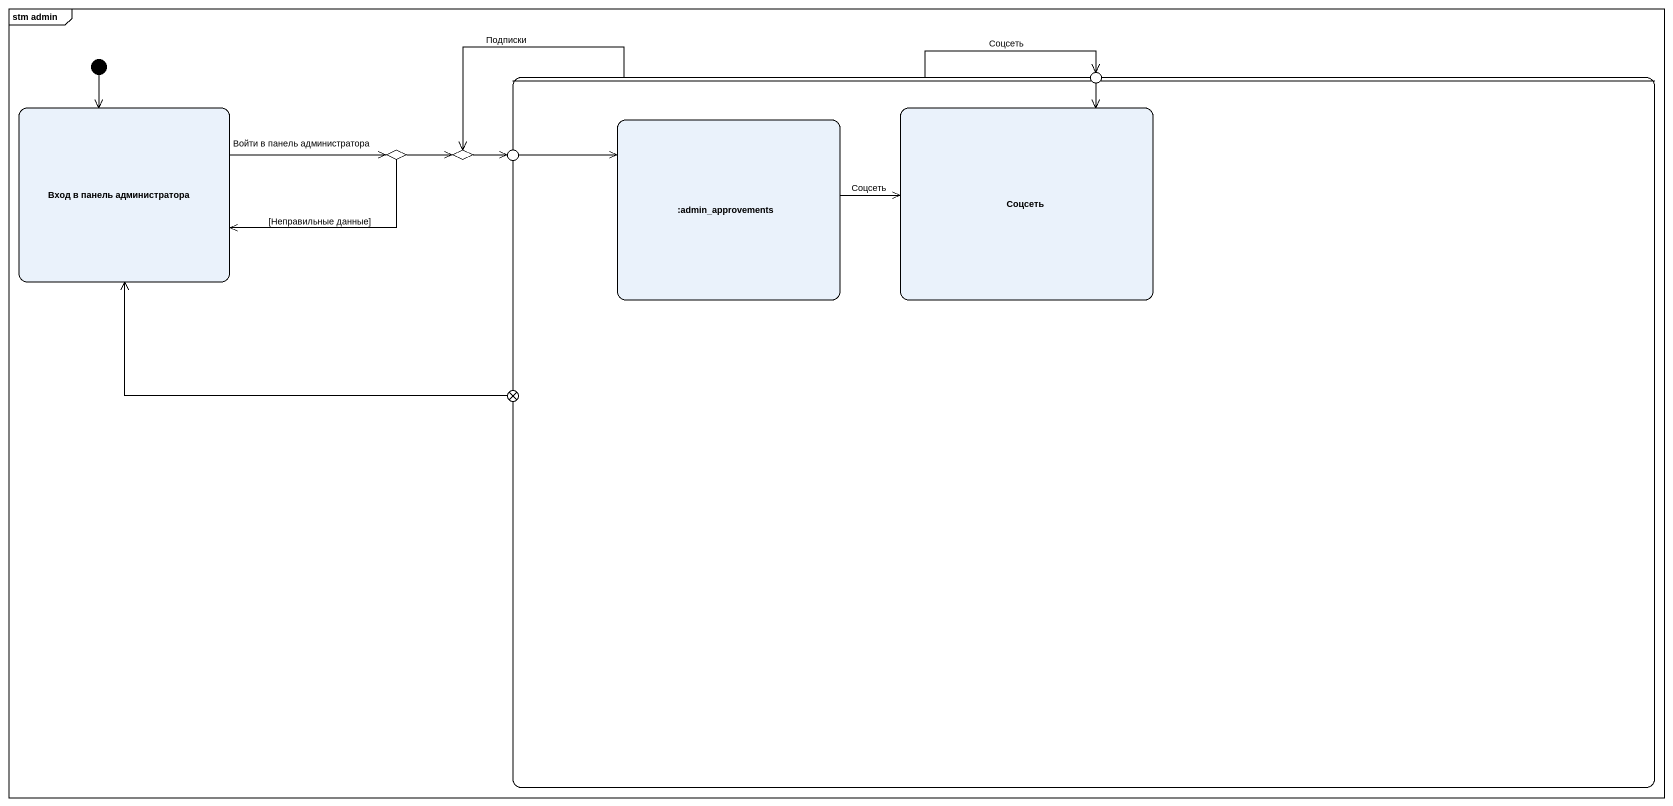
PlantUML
@startuml
mainframe stm admin
hide empty description
state entry1 <<choice>>
state "Вход в панель администратора" as Вход_в_панель_администратора
state " " as state1 {
  state Соцсеть
  state ":admin_approvements" as admin_approvements
}
state choice1 <<choice>>
state choice2 <<choice>>
state entry2 <<choice>>
state exit1 <<choice>>
[*] --> Вход_в_панель_администратора
entry1 --> Соцсеть
Вход_в_панель_администратора -right-> choice1 : Войти в панель администратора
state1 -up-> entry1 : Соцсеть
state1 -left-> choice2 : Подписки
choice1 -left-> Вход_в_панель_администратора : [Неправильные данные]
choice1 -right-> choice2
choice2 -right-> entry2
entry2 -right-> admin_approvements
admin_approvements -right-> Соцсеть : Соцсеть
exit1 -left-> Вход_в_панель_администратора
@enduml
